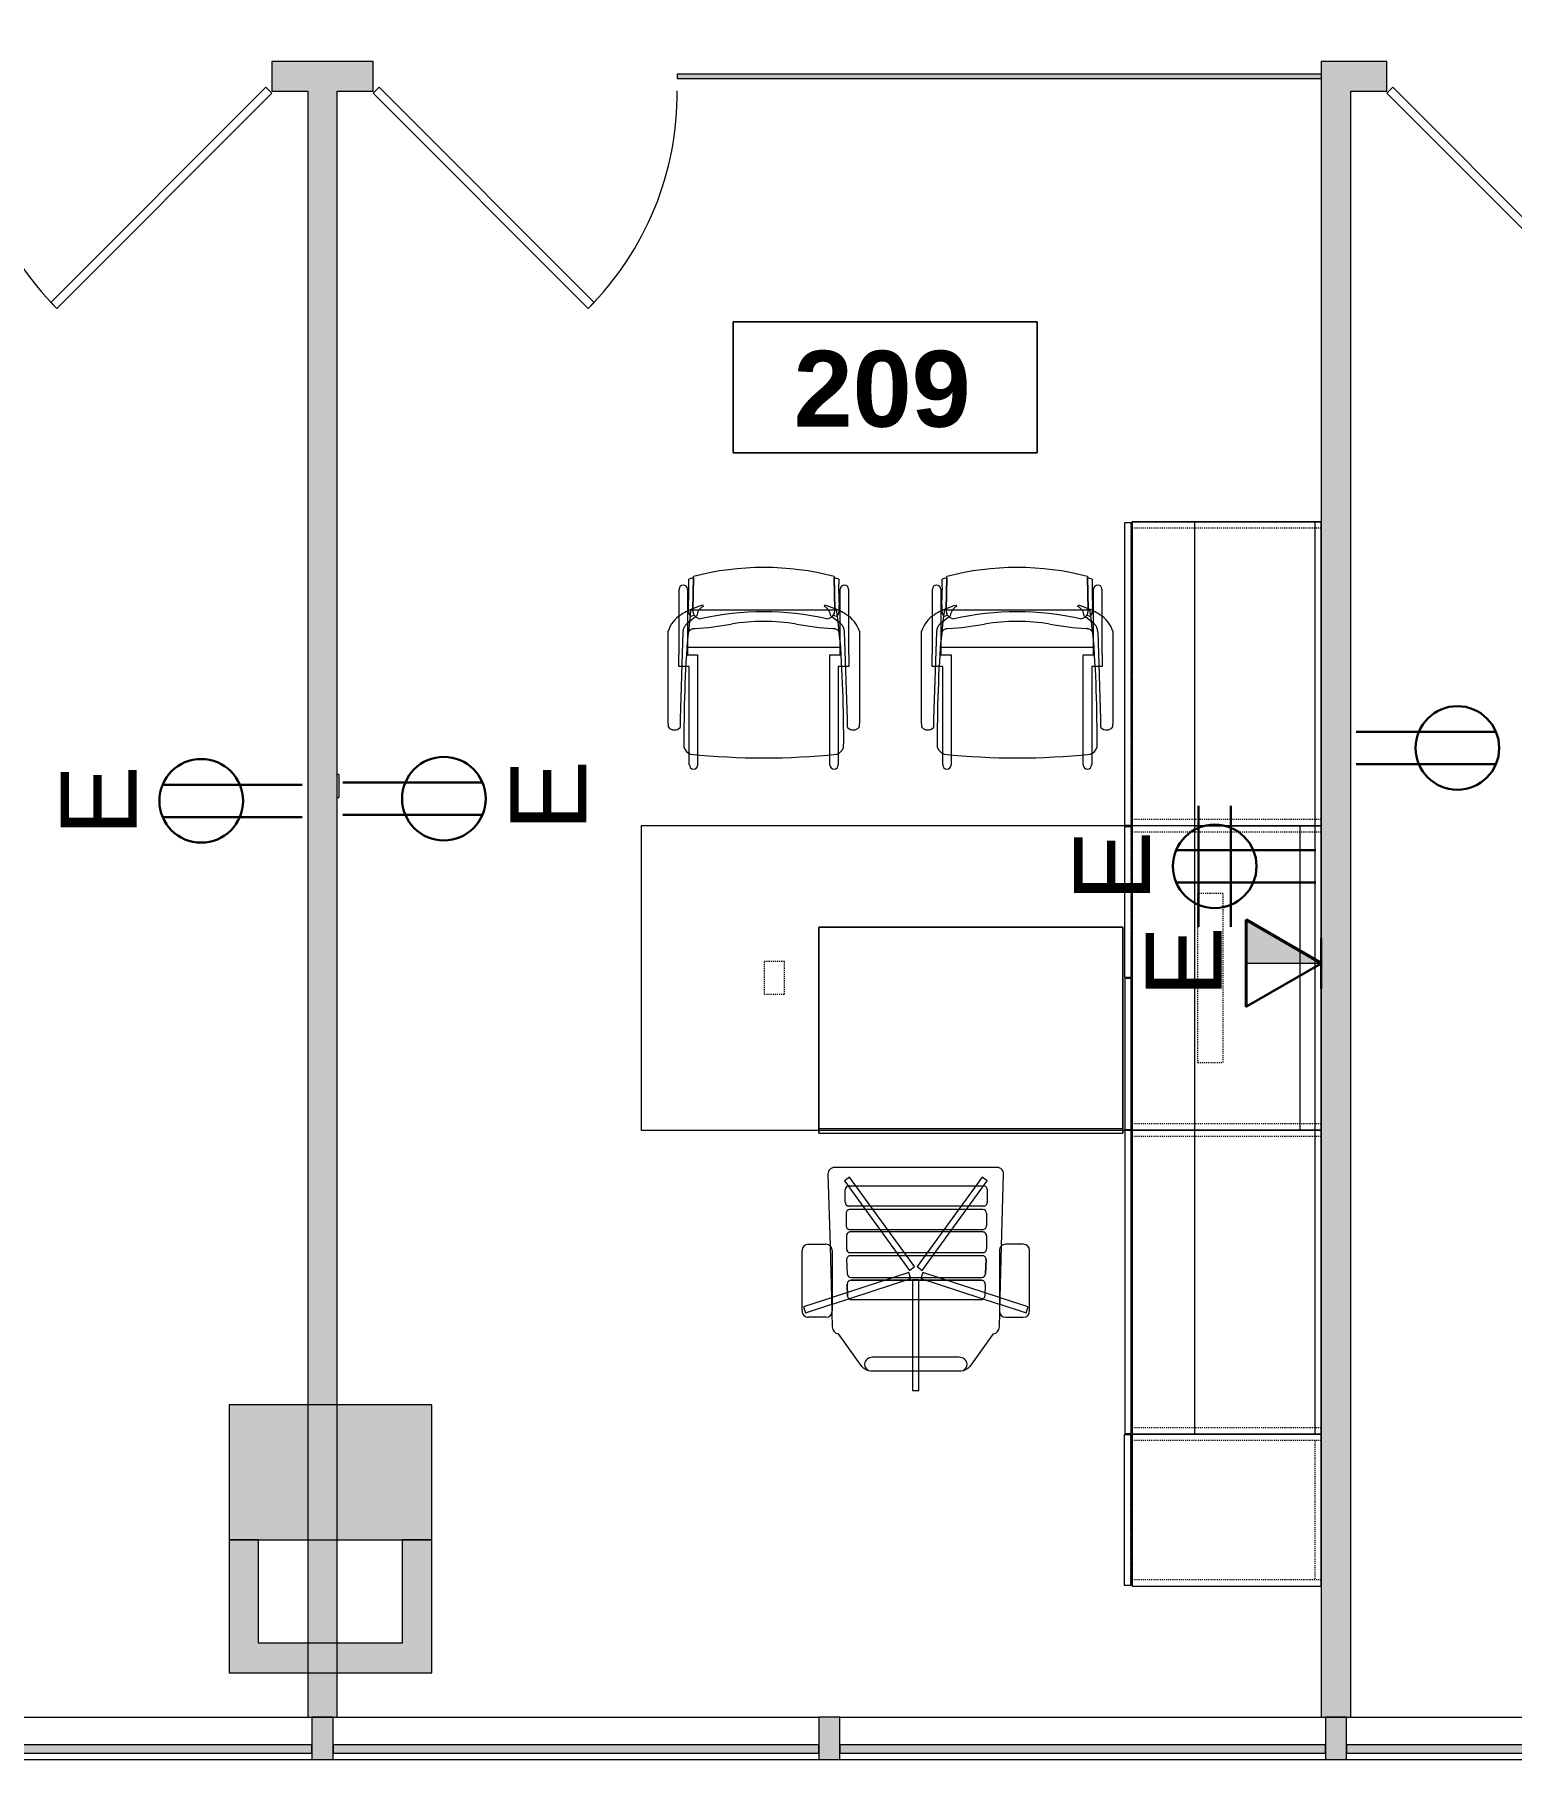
# Model space of a CAD drawing. Header units: inches. Extents: x 1180 to 3050, y -149 to 1363.
# Drawn here: x 2619.3 to 2794.2, y -149.3 to 55 of the extents above; entities that cross this region are included whole.
import ezdxf

# ---------------------------------------------------------------- set-up
doc = ezdxf.new("R2010")
doc.units = ezdxf.units.IN
doc.header["$MEASUREMENT"] = 0
doc.linetypes.add('Dash', pattern=[0.25, 0.125, -0.125])
for name, color, linetype, lineweight in [('A-ANNO-NOTE', 131, 'Continuous', 30), ('A-AREA-IDEN', 2, 'Continuous', 9), ('A-COLS', 52, 'Continuous', 13), ('A-DOOR', 31, 'Continuous', 13), ('A-GLAZ-CURT', 52, 'Continuous', 13), ('A-GLAZ-CWMG', 51, 'Continuous', 13), ('A-WALL-PATT', 111, 'Continuous', 13), ('E-ELEC-FIXT', 91, 'Continuous', 13), ('I-FURN', 30, 'Continuous', 9), ('I-FURN-PNLS', 30, 'Dash', 9), ('I-WALL', 2, 'Continuous', 13)]:
    doc.layers.add(name, color=color, linetype=linetype, lineweight=lineweight)
doc.styles.add('Swis721 Lt BT', font='swissl.ttf', dxfattribs={"height": 9})
doc.styles.add('Swis721 Lt BT_B_1', font='', dxfattribs={"height": 9})
doc.styles.get('Swis721 Lt BT_B_1').set_extended_font_data('Swis721 Lt BT', bold=True)

# ---------------------------------------------------------------- blocks, each defined once
blk = doc.blocks.new('Column Set - Column Set-6509051-FIRST FLOOR POWER _ SIGNAL')
at = {"layer": 'A-COLS', "lineweight": 9}
h = blk.add_hatch(color=7, dxfattribs=at)
h.paths.add_polyline_path([(3038.48, -123.25), (3038.48, -107.25), (3019.98, -107.25), (3019.98, -123.25)], flags=0)
h.paths.add_polyline_path([(2642.36, -123.25), (2651.67, -123.25), (2651.67, -107.25), (2642.36, -107.25)], flags=0)
h.paths.add_polyline_path([(2666.36, -123.25), (2666.36, -107.25), (2655.17, -107.25), (2655.17, -123.25)], flags=0)
h.paths.add_polyline_path([(2411.67, -123.25), (2411.67, -107.25), (2402.36, -107.25), (2402.36, -123.25)], flags=0)
h.paths.add_polyline_path([(2426.36, -123.25), (2426.36, -107.25), (2415.17, -107.25), (2415.17, -123.25)], flags=0)
h.paths.add_polyline_path([(2175.17, -123.25), (2186.36, -123.25), (2186.36, -107.25), (2175.17, -107.25), (2175.17, -115.8)], flags=0)
h.paths.add_polyline_path([(2162.36, -123.25), (2171.67, -123.25), (2171.67, -107.25), (2162.36, -107.25)], flags=0)
h.paths.add_polyline_path([(1922.3, -123.25), (1931.67, -123.25), (1931.67, -107.25), (1922.3, -107.25)], flags=0)
h.paths.add_polyline_path([(1935.17, -123.25), (1946.3, -123.25), (1946.3, -107.25), (1935.17, -107.25), (1935.17, -115.84)], flags=0)
h.paths.add_polyline_path([(1586.3, -123.25), (1586.3, -107.25), (1562.3, -107.25), (1562.3, -123.25), (1566.26, -123.25)], flags=0)
h.paths.add_polyline_path([(1571.47, 54.24), (1582.78, 65.55), (1565.81, 82.52), (1554.5, 71.21), (1567.73, 57.98)], flags=0)
h.paths.add_polyline_path([(3038.48, 111.75), (3038.48, 135.75), (3019.98, 135.75), (3019.98, 111.75), (3020.29, 111.75)], flags=0)
h.paths.add_polyline_path([(2642.36, 111.75), (2666.36, 111.75), (2666.36, 117.5), (2666.31, 117.5), (2666.31, 123.5), (2666.36, 123.5), (2666.36, 135.75), (2642.36, 135.75)], flags=0)
h.paths.add_polyline_path([(2882.36, 111.75), (2906.36, 111.75), (2906.36, 116.09), (2906.29, 116.09), (2906.29, 135.75), (2882.36, 135.75), (2882.36, 117.5)], flags=0)
h.paths.add_polyline_path([(2402.36, 111.75), (2426.36, 111.75), (2426.36, 135.75), (2402.36, 135.75), (2402.36, 123.07)], flags=0)
h.paths.add_polyline_path([(2162.36, 111.75), (2186.36, 111.75), (2186.36, 135.75), (2162.36, 135.75)], flags=0)
h.paths.add_polyline_path([(1922.3, 111.75), (1946.3, 111.75), (1946.3, 135.75), (1922.3, 135.75)], flags=0)
h.paths.add_polyline_path([(1681.4, 111.75), (1705.4, 111.75), (1705.4, 135.75), (1681.4, 135.75)], flags=0)
h.paths.add_polyline_path([(1401.76, 223.95), (1413.08, 235.26), (1396.11, 252.23), (1384.79, 240.92), (1398.32, 227.38)], flags=0)
h.paths.add_polyline_path([(1206.4, 231.75), (1222.4, 231.75), (1222.4, 255.75), (1206.4, 255.75)], flags=0)
h.paths.add_polyline_path([(3038.48, 351.75), (3038.48, 375.75), (3019.98, 375.75), (3019.98, 351.75), (3020.29, 351.75)], flags=0)
h.paths.add_polyline_path([(2886.54, 351.75), (2906.29, 351.75), (2906.29, 360.9), (2906.36, 360.9), (2906.36, 366.59), (2906.29, 366.59), (2906.29, 375.75), (2882.36, 375.75), (2882.36, 351.75)], flags=0)
h.paths.add_polyline_path([(2666.31, 351.75), (2666.36, 351.75), (2666.36, 364), (2666.31, 364), (2666.31, 370), (2666.36, 370), (2666.36, 375.75), (2642.36, 375.75), (2642.36, 351.75)], flags=0)
h.paths.add_polyline_path([(2402.36, 351.75), (2426.36, 351.75), (2426.36, 375.75), (2402.36, 375.75)], flags=0)
h.paths.add_polyline_path([(2178.1, 351.75), (2186.36, 351.75), (2186.36, 373.75), (2162.36, 373.75), (2162.36, 351.75), (2169.13, 351.75)], flags=0)
h.paths.add_polyline_path([(1946.3, 351.75), (1946.3, 373.75), (1922.3, 373.75), (1922.3, 351.75)], flags=0)
h.paths.add_polyline_path([(1465.4, 351.75), (1465.4, 375.75), (1441.4, 375.75), (1441.4, 351.75)], flags=0)
h.paths.add_polyline_path([(2014.17, 433.88), (2016.66, 439.88), (2008.17, 439.88)], flags=0)
h.paths.add_polyline_path([(2016.66, 439.88), (2020.17, 439.88), (2031.14, 450.85), (2024.07, 457.92), (2011.34, 445.19), (2015.59, 440.95)], flags=0)
h.paths.add_polyline_path([(2067.91, 487.62), (2084.88, 504.59), (2077.81, 511.66), (2060.84, 494.69), (2063.67, 491.86)], flags=0)
h.paths.add_polyline_path([(2163.48, 511.88), (2186.36, 511.88), (2186.36, 535.75), (2162.36, 535.75), (2162.36, 512.6)], flags=0)
h.paths.add_polyline_path([(1930.03, 518.02), (1947, 534.99), (1939.93, 542.07), (1922.95, 525.09), (1927.2, 520.85)], flags=0)
h.paths.add_polyline_path([(2118.15, 553.34), (2129.47, 564.66), (2120.98, 573.14), (2109.67, 561.83), (2113.69, 557.8)], flags=0)
h.paths.add_polyline_path([(1983.77, 571.76), (2000.74, 588.73), (1993.67, 595.81), (1976.69, 578.83), (1978.11, 577.42)], flags=0)
h.paths.add_polyline_path([(1856.49, 591.56), (1873.46, 608.53), (1866.39, 615.6), (1849.42, 598.63), (1856.08, 591.97)], flags=0)
h.paths.add_polyline_path([(2886.54, 591.75), (2906.29, 591.75), (2906.29, 611.15), (2906.36, 611.15), (2906.36, 615.75), (2882.36, 615.75), (2882.36, 591.75)], flags=0)
h.paths.add_polyline_path([(3038.48, 591.75), (3038.48, 615.75), (3019.98, 615.75), (3019.98, 591.75), (3036.81, 591.75)], flags=0)
h.paths.add_polyline_path([(2666.36, 591.75), (2666.36, 615.75), (2642.36, 615.75), (2642.36, 591.75), (2661.13, 591.75)], flags=0)
h.paths.add_polyline_path([(2426.36, 591.75), (2426.36, 615.75), (2402.36, 615.75), (2402.36, 591.75), (2408.36, 591.75)], flags=0)
h.paths.add_polyline_path([(1684.58, 591.75), (1705.35, 591.75), (1705.35, 615.75), (1704.32, 615.75), (1704.32, 615.57), (1696.32, 615.57), (1696.32, 615.75), (1681.4, 615.75), (1681.4, 591.75)], flags=0)
h.paths.add_polyline_path([(1465.4, 591.75), (1465.4, 615.75), (1441.4, 615.75), (1441.4, 591.75), (1456.03, 591.75)], flags=0)
h.paths.add_polyline_path([(1206.4, 591.75), (1222.4, 591.75), (1222.4, 615.75), (1206.4, 615.75), (1206.4, 605)], flags=0)
h.paths.add_polyline_path([(1910.23, 645.3), (1927.2, 662.27), (1920.13, 669.34), (1903.16, 652.37)], flags=0)
h.paths.add_polyline_path([(1783.65, 664.39), (1800.63, 681.37), (1793.55, 688.44), (1776.58, 671.47)], flags=0)
h.paths.add_polyline_path([(2056.6, 665.81), (2065.08, 674.29), (2048.11, 691.26), (2039.63, 682.78), (2049.29, 673.12)], flags=0)
h.paths.add_polyline_path([(1837.39, 718.13), (1854.37, 735.11), (1847.29, 742.18), (1830.32, 725.21), (1834.57, 720.96)], flags=0)
h.paths.add_polyline_path([(1990.13, 732.28), (1998.62, 740.76), (1981.64, 757.73), (1973.16, 749.25), (1989.31, 733.09)], flags=0)
h.paths.add_polyline_path([(2163.86, 743.75), (2180.44, 743.75), (2183.07, 761.75), (2160.36, 761.75), (2160.36, 744.08)], flags=0)
h.paths.add_polyline_path([(2184.36, 743.75), (2184.36, 761.75), (2183.36, 761.75), (2183.36, 743.75)], flags=0)
h.paths.add_polyline_path([(1705.4, 831.75), (1705.4, 855.75), (1681.4, 855.75), (1681.4, 831.75)], flags=0)
h.paths.add_polyline_path([(1206.4, 831.75), (1222.4, 831.75), (1222.4, 855.75), (1206.4, 855.75)], flags=0)
h.paths.add_polyline_path([(1465.4, 831.75), (1465.4, 855.75), (1441.4, 855.75), (1441.4, 831.75)], flags=0)
h.paths.add_polyline_path([(3019.98, 853.75), (3038.48, 853.75), (3038.48, 871.75), (3043.98, 874.5), (3043.98, 877.75), (3019.98, 877.75), (3019.98, 862.5)], flags=0)
h.paths.add_polyline_path([(2882.36, 853.75), (2906.36, 853.75), (2906.36, 877.75), (2882.36, 877.75), (2882.36, 865.49)], flags=0)
h.paths.add_polyline_path([(2650.11, 853.75), (2666.36, 853.75), (2666.36, 877.75), (2642.36, 877.75), (2642.36, 853.75)], flags=0)
h.paths.add_polyline_path([(2402.36, 853.75), (2426.36, 853.75), (2426.36, 877.75), (2402.36, 877.75)], flags=0)
h.paths.add_polyline_path([(2184.36, 859.75), (2184.36, 877.75), (2160.36, 877.75), (2160.36, 859.75), (2178.1, 859.75)], flags=0)
h.paths.add_polyline_path([(1946.9, 871.75), (1946.9, 895.75), (1928.9, 895.75), (1928.9, 871.75)], flags=0)
h.paths.add_polyline_path([(1922.9, 1071.75), (1946.9, 1071.75), (1946.9, 1095.75), (1922.9, 1095.75)], flags=0)
h.paths.add_polyline_path([(1705.4, 1071.75), (1705.4, 1095.75), (1681.4, 1095.75), (1681.4, 1071.75)], flags=0)
h.paths.add_polyline_path([(1441.4, 1071.75), (1465.4, 1071.75), (1465.4, 1095.75), (1441.4, 1095.75), (1441.4, 1073.89)], flags=0)
h.paths.add_polyline_path([(1212.03, 1071.75), (1222.4, 1071.75), (1222.4, 1095.75), (1206.4, 1095.75), (1206.4, 1071.75), (1208.68, 1071.75)], flags=0)
h.paths.add_polyline_path([(1922.9, 1191.75), (1946.9, 1191.75), (1946.9, 1215.75), (1922.9, 1215.75)], flags=0)
h.paths.add_polyline_path([(1946.9, 1338.25), (1946.9, 1356.25), (1940.4, 1356.25), (1938.9, 1354.75), (1922.9, 1354.75), (1922.9, 1338.25)], flags=0)
h.paths.add_polyline_path([(1799.9, 1338.25), (1823.9, 1338.25), (1823.87, 1354.75), (1799.9, 1354.75)], flags=0)
h.paths.add_polyline_path([(1705.4, 1338.25), (1705.4, 1354.75), (1681.4, 1354.75), (1681.4, 1338.25), (1695.06, 1338.25)], flags=0)
h.paths.add_polyline_path([(1566.26, 1338.25), (1586.9, 1338.25), (1586.9, 1354.75), (1562.9, 1354.75), (1562.9, 1338.25)], flags=0)
h.paths.add_polyline_path([(1185.4, 1338.25), (1222.4, 1338.25), (1222.4, 1354.75), (1185.4, 1354.75)], flags=0)
h.paths.add_polyline_path([(1445.44, 1338.25), (1465.4, 1338.25), (1465.4, 1354.75), (1441.4, 1354.75), (1441.4, 1338.25)], flags=0)
h.paths.add_polyline_path([(1340.84, 1338.25), (1343.9, 1338.25), (1343.9, 1354.75), (1319.9, 1354.75), (1319.9, 1338.25)], flags=0)
at = {"layer": 'A-COLS', "color": 8, "lineweight": 20}
for p, q in [((2666.36, -107.25), (2642.36, -107.25)), ((2642.36, -107.25), (2642.36, -123.25)), ((2666.36, -123.25), (2666.36, -107.25)), ((2642.36, -123.25), (2666.36, -123.25))]:
    blk.add_line(p, q, dxfattribs=at)
blk = doc.blocks.new('System Panel - Glazed-6522019-FIRST FLOOR POWER _ SIGNAL')
at = {"layer": 'A-GLAZ-CURT', "lineweight": 9}
blk.add_hatch(color=7, dxfattribs=at).paths.add_polyline_path([(-28.75, 1.75), (-28.75, 0.75), (28.75, 0.75), (28.75, 1.75), (4.96, 1.75)], flags=0)
at = {"layer": 'A-GLAZ-CURT', "color": 8, "lineweight": 20}
for p, q in [((28.75, 1.75), (-28.75, 1.75)), ((-28.75, 1.75), (-28.75, 0.75)), ((-28.75, 0.75), (28.75, 0.75)), ((28.75, 0.75), (28.75, 1.75))]:
    blk.add_line(p, q, dxfattribs=at)
blk = doc.blocks.new('Rectangular Mullion - 2_5_ x 5_ rectangular-6520307-FIRST FLOOR POWER _ SIGNAL')
at = {"layer": 'A-GLAZ-CWMG', "lineweight": 9}
blk.add_hatch(color=7, dxfattribs=at).paths.add_polyline_path([(1.25, -2.5), (-1.25, -2.5), (-1.25, 2.5), (1.25, 2.5), (1.25, -1.75)], flags=0)
at = {"layer": 'A-GLAZ-CWMG', "color": 8, "lineweight": 20}
for p, q in [((-1.25, 2.5), (1.25, 2.5)), ((-1.25, -2.5), (-1.25, 2.5)), ((1.25, 2.5), (1.25, -2.5)), ((1.25, -2.5), (-1.25, -2.5))]:
    blk.add_line(p, q, dxfattribs=at)
blk = doc.blocks.new('Rectangular Mullion - 2_5_ x 5_ rectangular-6522014-FIRST FLOOR POWER _ SIGNAL')
at = {"layer": 'A-GLAZ-CWMG', "lineweight": 9}
for p, q in [((2895.17, -144.25), (2952.17, -144.25)), ((2894.67, -149.25), (2952.17, -149.25))]:
    blk.add_line(p, q, dxfattribs=at)
blk = doc.blocks.new('Rectangular Mullion - 2_5_ x 5_ rectangular-V3-FIRST FLOOR POWER _ SIGNAL')
at = {"layer": 'A-GLAZ-CWMG', "lineweight": 9}
for p, q in [((2834.67, -144.25), (2891.67, -144.25)), ((2834.67, -149.25), (2892.17, -149.25))]:
    blk.add_line(p, q, dxfattribs=at)
blk = doc.blocks.new('Door - Glass Single - Patch - Short Handle-6523773-FIRST FLOOR POWER _ SIGNAL')
at = {"layer": 'A-DOOR', "color": 8, "lineweight": 20}
for p, q in [((-7.46, 27.46), (-8.16, 26.75)), ((-8.16, 26.75), (17.29, 1.29)), ((18, 2), (-7.46, 27.46)), ((17.29, 1.29), (18, 2))]:
    blk.add_line(p, q, dxfattribs=at)
at = {"layer": 'A-DOOR', "lineweight": 9}
blk.add_arc((18, 2), 36, 135, 180.5, dxfattribs=at)
blk = doc.blocks.new('Door - Glass Single - Patch - Short Handle-6515139-FIRST FLOOR POWER _ SIGNAL')
at = {"layer": 'A-DOOR', "color": 8, "lineweight": 20}
for p, q in [((-8.16, -26.75), (17.29, -1.29)), ((18, -2), (-7.46, -27.46)), ((17.29, -1.29), (18, -2)), ((-7.46, -27.46), (-8.16, -26.75))]:
    blk.add_line(p, q, dxfattribs=at)
at = {"layer": 'A-DOOR', "lineweight": 9}
blk.add_arc((18, -2), 36, 179.5, 225, dxfattribs=at)
blk = doc.blocks.new('F - EXECUTIVE DESK 2 - F - EXECUTIVE DESK 2-V35-FIRST FLOOR POWER _ SIGNAL')
at = {"layer": 'I-FURN'}
for p, q in [((47.63, 66.85), (47.63, 64.52)), ((48.38, 66.85), (47.63, 66.85)), ((48.38, 64.52), (48.38, 66.85)), ((41.56, 63.98), (38.81, 60.13)), ((53.31, 64.52), (42.69, 64.52)), ((53.27, 64.52), (42.73, 64.52)), ((47.63, 64.52), (47.63, 53.75)), ((48.38, 53.75), (48.38, 64.52)), ((57.19, 60.13), (54.44, 63.98)), ((42.87, 62.9), (53.13, 62.9)), ((38.11, 59.31), (38.06, 57.65)), ((57.94, 57.65), (57.89, 59.31)), ((34.54, 57.42), (34.54, 50.28)), ((34.95, 57.64), (34.71, 56.92)), ((38.04, 56.63), (34.95, 57.64)), ((37.36, 58.17), (35.28, 58.17)), ((38.06, 57.42), (37.84, 49.74)), ((38.06, 57.65), (38.06, 57.47)), ((38.11, 50.28), (38.11, 57.42)), ((57.9, 50.28), (57.9, 57.42)), ((57.94, 57.47), (57.94, 57.65)), ((58.16, 49.74), (57.94, 57.42)), ((61.06, 57.64), (57.96, 56.63)), ((58.64, 58.17), (60.72, 58.17)), ((61.29, 56.92), (61.06, 57.64)), ((61.47, 57.42), (61.47, 50.28)), ((34.71, 56.92), (38.01, 55.85)), ((38.01, 55.85), (38.11, 55.82)), ((38.11, 56.61), (38.04, 56.63)), ((38.11, 55.82), (47.17, 52.87)), ((47.41, 53.59), (38.15, 56.6)), ((39.8, 54.24), (39.84, 55.66)), ((39.8, 54.24), (39.84, 55.66)), ((40.28, 56.09), (55.63, 56.09)), ((40.28, 56.09), (55.63, 56.09)), ((57.85, 56.6), (48.6, 53.59)), ((48.83, 52.87), (57.9, 55.82)), ((56.07, 55.66), (56.11, 54.24)), ((56.11, 54.24), (56.07, 55.66)), ((57.96, 56.63), (57.9, 56.61)), ((57.9, 55.82), (57.99, 55.85)), ((57.99, 55.85), (61.29, 56.92)), ((55.67, 53.45), (40.2, 53.45)), ((55.67, 53.45), (40.2, 53.45)), ((55.67, 53.79), (40.24, 53.79)), ((40.24, 53.79), (55.67, 53.79)), ((47.17, 52.87), (47.41, 53.59)), ((47.63, 53.75), (48.38, 53.75)), ((48.6, 53.59), (48.83, 52.87)), ((47.26, 52.62), (39.56, 42.02)), ((39.76, 53.03), (39.68, 51.34)), ((39.68, 51.34), (39.76, 53.03)), ((40.16, 41.57), (47.86, 52.17)), ((47.86, 52.17), (47.26, 52.62)), ((48.74, 52.62), (48.14, 52.17)), ((48.14, 52.17), (55.84, 41.57)), ((56.44, 42.02), (48.74, 52.62)), ((56.19, 51.34), (56.11, 53.03)), ((56.19, 51.34), (56.11, 53.03)), ((35.28, 49.53), (37.36, 49.53)), ((37.84, 49.71), (37.6, 41.21)), ((39.61, 50.08), (39.61, 48.51)), ((39.61, 50.08), (39.61, 48.51)), ((55.78, 50.52), (40.06, 50.52)), ((55.78, 50.52), (40.06, 50.52)), ((40.12, 50.88), (55.75, 50.88)), ((40.12, 50.88), (55.75, 50.88)), ((56.22, 48.51), (56.22, 50.08)), ((56.22, 48.51), (56.22, 50.08)), ((58.4, 41.21), (58.16, 49.71)), ((60.72, 49.53), (58.64, 49.53)), ((39.61, 47.35), (39.61, 45.85)), ((39.61, 47.35), (39.61, 45.85)), ((40.06, 48.07), (55.78, 48.07)), ((40.06, 48.07), (55.78, 48.07)), ((55.82, 47.79), (40.06, 47.79)), ((55.82, 47.79), (40.06, 47.79)), ((56.26, 45.85), (56.26, 47.35)), ((56.26, 45.85), (56.26, 47.35)), ((39.99, 45.03), (55.9, 45.03)), ((39.99, 45.03), (55.9, 45.03)), ((40.06, 45.41), (55.82, 45.41)), ((40.06, 45.41), (55.82, 45.41)), ((39.55, 43.05), (39.55, 44.59)), ((39.55, 43.05), (39.55, 44.59)), ((56.35, 44.59), (56.35, 43.05)), ((56.35, 44.59), (56.35, 43.05)), ((39.56, 42.02), (40.16, 41.57)), ((55.91, 42.61), (39.99, 42.61)), ((55.91, 42.61), (39.99, 42.61)), ((55.84, 41.57), (56.44, 42.02)), ((38.35, 40.44), (57.65, 40.44)), ((59.5, 36.37), (23.5, 36.37)), ((23.5, 36.3), (23.5, 36.37)), ((23.5, 36.37), (23.5, 36.22)), ((23.5, 36), (23.5, 36.3)), ((23.5, 36.22), (23.5, 36.17)), ((23.5, 36.14), (23.5, 36.18)), ((23.5, 36.18), (23.5, 36.13)), ((23.5, 36), (23.5, 36.14)), ((23.5, 36.1), (23.5, 36)), ((23.5, 36.08), (23.5, 36.02)), ((23.5, 36), (23.5, 35.87)), ((23.5, 35.87), (23.5, 36)), ((23.5, 35.93), (23.5, 35.99)), ((23.5, 35.99), (23.5, 35.87)), ((23.5, 35.87), (23.5, 35.93)), ((23.5, 12), (23.5, 35.87)), ((23.5, 35.87), (59.5, 35.87)), ((23.5, 35.87), (59.5, 35.87)), ((23.5, 35.86), (23.5, 12)), ((59.5, 36.35), (59.5, 36.37)), ((59.5, 36.37), (59.5, 36.35)), ((59.5, 36.3), (59.5, 36.35)), ((59.5, 36.35), (59.5, 36)), ((59.5, 36.17), (59.5, 36.3)), ((59.5, 36.17), (59.5, 36.18)), ((59.5, 36.18), (59.5, 36)), ((59.5, 36.13), (59.5, 36.17)), ((59.5, 36), (59.5, 36.1)), ((59.5, 36.02), (59.5, 36.08)), ((59.5, 36), (59.5, 35.87)), ((59.5, 35.87), (59.5, 36)), ((59.5, 35.87), (59.5, 35.99)), ((59.5, 35.99), (59.5, 35.93)), ((59.5, 35.93), (59.5, 35.87)), ((59.5, 35.87), (59.5, 12)), ((59.5, 12), (59.5, 35.86)), ((59.5, 12), (23.5, 12)), ((59.5, 12), (23.5, 12))]:
    blk.add_line(p, q, dxfattribs=at)
for centre, radius, start, end in [((42.72, 63.02), 1.5, 91.3656, 140.4552), ((42.73, 63.71), 0.819, 90, 180), ((42.87, 63.87), 0.972, 190, 270), ((53.13, 63.87), 0.972, 270, 350), ((53.27, 63.71), 0.819, 0, 90), ((53.28, 63.02), 1.5, 39.5448, 88.6344), ((38.97, 59.29), 0.861, 100.7088, 178.3747), ((57.03, 59.29), 0.861, 1.6253, 79.2912), ((35.28, 57.42), 0.746, 90, 180), ((37.36, 57.42), 0.746, 0, 90), ((58.64, 57.42), 0.746, 90, 180), ((60.72, 57.42), 0.746, 360, 90), ((35.28, 50.28), 0.746, 180, 270), ((37.36, 50.28), 0.746, 270, 0), ((58.64, 50.28), 0.746, 180, 270), ((60.72, 50.28), 0.746, 270, 0), ((38.35, 41.19), 0.75, 178.3747, 270), ((57.65, 41.19), 0.75, 270, 1.6253)]:
    blk.add_arc(centre, radius, start, end, dxfattribs=at)
for centre, major_axis, ratio, start_param, end_param in [((40.28, 55.65), (0.441, 0), 0.99965, 1.570796, 3.116145), ((40.28, 55.65), (0.441, 0), 0.99965, 2.343471, 3.116145), ((40.28, 55.65), (0.441, 0), 0.99965, 1.570796, 2.343471), ((55.63, 55.65), (0.441, 0), 0.99965, 0.025448, 1.570796), ((55.63, 55.65), (0.441, 0), 0.99965, 0.798122, 1.570796), ((55.63, 55.65), (0.441, 0), 0.99965, 0.025448, 0.798122), ((40.2, 53.01), (0.441, 0), 0.998574, 1.570796, 3.092009), ((40.2, 53.01), (0.441, 0), 0.998574, 2.331402, 3.092009), ((40.24, 54.23), (0.441, 0), 0.99965, 3.116145, 4.712389), ((40.24, 54.23), (0.441, 0), 0.99965, 3.116145, 3.914267), ((40.2, 53.01), (0.441, 0), 0.998574, 1.570796, 2.331402), ((40.24, 54.23), (0.441, 0), 0.99965, 3.914267, 4.712389), ((55.67, 54.23), (0.441, 0), 0.99965, 4.712389, 6.308633), ((55.67, 54.23), (0.441, 0), 0.99965, 4.712389, 6.308633), ((55.67, 53.01), (0.441, 0), 0.998574, 0.049584, 1.570796), ((55.67, 53.01), (0.441, 0), 0.998574, 0.81019, 1.570796), ((55.67, 53.01), (0.441, 0), 0.998574, 0.049584, 0.81019), ((40.12, 51.32), (0.441, 0), 0.998574, 3.092009, 4.712389), ((40.12, 51.32), (0.441, 0), 0.998574, 3.092009, 3.902199), ((55.75, 51.32), (0.441, 0), 0.998574, 4.712389, 6.332769), ((55.75, 51.32), (0.441, 0), 0.998574, 4.712389, 6.332769), ((40.06, 50.08), (0.441, 0), 0.999403, 1.570796, 3.141593), ((40.06, 50.08), (0.441, 0), 0.999403, 2.356194, 3.141593), ((40.06, 50.08), (0.441, 0), 0.999403, 1.570796, 2.356194), ((40.12, 51.32), (0.441, 0), 0.998574, 3.902199, 4.712389), ((55.78, 50.08), (0.441, 0), 0.999403, 0, 1.570796), ((55.78, 50.08), (0.441, 0), 0.999403, 0.785398, 1.570796), ((55.78, 50.08), (0.441, 0), 0.999403, 0, 0.785398), ((40.06, 48.51), (0.441, 0), 0.999403, 3.141593, 4.712389), ((40.06, 48.51), (0.441, 0), 0.999403, 3.141593, 3.926991), ((40.06, 47.35), (0.441, 0), 0.999591, 1.570796, 3.141593), ((40.06, 47.35), (0.441, 0), 0.999591, 2.356194, 3.141593), ((40.06, 48.51), (0.441, 0), 0.999403, 3.926991, 4.712389), ((40.06, 47.35), (0.441, 0), 0.999591, 1.570796, 2.356194), ((55.78, 48.51), (0.441, 0), 0.999403, 4.712389, 6.283185), ((55.78, 48.51), (0.441, 0), 0.999403, 4.712389, 5.497787), ((55.82, 47.35), (0.441, 0), 0.999591, 0, 1.570796), ((55.82, 47.35), (0.441, 0), 0.999591, 0.785398, 1.570796), ((55.78, 48.51), (0.441, 0), 0.999403, 5.497787, 6.283185), ((55.82, 47.35), (0.441, 0), 0.999591, 0, 0.785398), ((39.99, 44.59), (0.441, 0), 0.994522, 1.570796, 3.141593), ((40.06, 45.85), (0.441, 0), 0.999591, 3.141593, 4.712389), ((40.06, 45.85), (0.441, 0), 0.999591, 3.141593, 4.712389), ((39.99, 44.59), (0.441, 0), 0.994522, 1.570796, 2.356194), ((55.82, 45.85), (0.441, 0), 0.999591, 4.712389, 6.283185), ((55.82, 45.85), (0.441, 0), 0.999591, 4.712389, 5.497787), ((55.9, 44.59), (0.442, 0), 0.994522, 0, 1.570796), ((55.9, 44.59), (0.442, 0), 0.994522, 0.785398, 1.570796), ((55.82, 45.85), (0.441, 0), 0.999591, 5.497787, 6.283185), ((39.99, 44.59), (0.441, 0), 0.994522, 2.356194, 3.141593), ((39.99, 43.05), (0.441, 0), 0.994522, 3.141593, 4.712389), ((39.99, 43.05), (0.441, 0), 0.994522, 3.141593, 3.926991), ((55.91, 43.05), (0.441, 0), 0.994522, 4.712389, 6.283185), ((55.91, 43.05), (-0.441, 0), 0.994522, 1.570796, 3.141593), ((55.9, 44.59), (0.442, 0), 0.994522, 0, 0.785398), ((39.99, 43.05), (0.441, 0), 0.994522, 3.926991, 4.712389)]:
    blk.add_ellipse(centre, major_axis=major_axis, ratio=ratio, start_param=start_param, end_param=end_param, dxfattribs=at)
at = {"layer": 'I-FURN-PNLS', "linetype": 'Continuous'}
for p, q in [((0, 90), (0, 72)), ((22.38, 90), (0, 90)), ((22.38, 72), (22.38, 90)), ((22.53, 89.94), (23.28, 89.94)), ((22.53, 72.06), (22.53, 89.94)), ((23.28, 89.94), (23.28, 72.06)), ((0, 72), (0, 0)), ((15, 72), (0, 72)), ((0, 72), (0, 0)), ((0.75, 72), (0, 72)), ((0.75, 72), (0, 72)), ((0, 72), (0, 0)), ((0, 72), (0, 0)), ((0.75, 72), (0, 72)), ((0, 72), (22.38, 72)), ((0, 72), (0, 36)), ((0.75, 72), (0, 72)), ((0.75, 0), (0.75, 72)), ((0.75, 0), (0.75, 72)), ((0.75, 0), (0.75, 72)), ((15, 72), (0.75, 72)), ((15, 72), (0.75, 72)), ((15, 0), (15, 72)), ((22.38, 72), (15, 72)), ((22.38, 72), (15, 72)), ((22.38, 36), (22.38, 72)), ((22.38, 36), (22.38, 72)), ((22.5, 71.94), (22.5, 36.06)), ((23.25, 71.94), (22.5, 71.94)), ((23.28, 72.06), (22.53, 72.06)), ((23.25, 36.06), (23.25, 71.94)), ((0, 36), (0.75, 36)), ((0, 36), (0, 0)), ((0.75, 36), (0, 36)), ((0.75, 36), (2.5, 36)), ((2.5, 36), (0.75, 36)), ((15, 36), (2.5, 36)), ((2.5, 36), (2.5, 0)), ((2.5, 36), (15, 36)), ((15, 36), (2.5, 36)), ((80.5, 36), (15, 36)), ((15, 36), (22.38, 36)), ((22.38, 36), (15, 36)), ((22.38, 0), (22.38, 36)), ((22.38, 0), (22.38, 36)), ((22.5, 36.06), (23.25, 36.06)), ((23.25, 35.94), (22.5, 35.94)), ((22.5, 35.94), (22.5, 18.06)), ((23.25, 18.06), (23.25, 35.94)), ((59.5, 36.37), (23.5, 36.37)), ((23.5, 36.37), (23.5, 12)), ((59.5, 12), (59.5, 36.37)), ((80.5, 0), (80.5, 36)), ((22.5, 18.06), (23.25, 18.06)), ((22.5, 17.94), (23.25, 17.94)), ((22.5, 0.06), (22.5, 17.94)), ((23.25, 17.94), (23.25, 0.06)), ((23.5, 12), (59.5, 12)), ((0, 0), (15, 0)), ((0, 0), (0.75, 0)), ((0.75, 0), (2.5, 0)), ((2.5, 0), (15, 0)), ((15, 0), (22.38, 0)), ((23.25, 0.06), (22.5, 0.06)), ((0, 0), (0.75, 0)), ((0, 0), (0.75, 0)), ((0, 0), (0, -18.53)), ((0, 0), (0.75, 0)), ((0, -18.53), (0, 0)), ((0, 0), (0, -36)), ((15, 0), (0, 0)), ((0.75, 0), (2.5, 0)), ((0.75, -36), (0.75, 0)), ((2.5, 0), (15, 0)), ((2.5, 0), (15, 0)), ((15, 0), (80.5, 0)), ((15, 0), (22.38, 0)), ((15, -36), (15, 0)), ((22.38, -36), (22.38, 0)), ((22.38, 0), (22.38, -36)), ((22.5, -0.06), (23.25, -0.06)), ((22.5, -35.94), (22.5, -0.06)), ((23.25, -0.06), (23.25, -35.94)), ((0, -36), (15, -36)), ((15, -36), (0, -36)), ((0, -36), (15, -36)), ((15, -36), (22.38, -36)), ((22.38, -36), (15, -36)), ((23.25, -35.94), (22.5, -35.94))]:
    blk.add_line(p, q, dxfattribs=at)
at = {"layer": 'I-FURN-PNLS'}
for p, q in [((22.53, 89.94), (22.53, 72.06)), ((0, 89.25), (22.38, 89.25)), ((0.75, 72.75), (0.75, 89.25)), ((0, 72.75), (22.38, 72.75)), ((0, 0), (0, 72)), ((0, 36), (0, 72)), ((22.38, 36), (22.38, 72)), ((22.5, 36.06), (22.5, 71.94)), ((0, 71.25), (0.75, 71.25)), ((0.75, 71.25), (15, 71.25)), ((15, 71.25), (22.38, 71.25)), ((0, 36.75), (0.75, 36.75)), ((0, 0), (0, 36)), ((0, 35.25), (0.75, 35.25)), ((0.75, 36.75), (15, 36.75)), ((0.75, 35.25), (2.5, 35.25)), ((2.5, 35.25), (15, 35.25)), ((15, 36.75), (22.38, 36.75)), ((15, 35.25), (22.38, 35.25)), ((22.38, 0), (22.38, 36)), ((22.5, 18.06), (22.5, 35.94)), ((11.63, 28), (11.63, 8)), ((14.63, 28), (11.63, 28)), ((14.63, 8), (14.63, 28)), ((63.57, 19.97), (65.93, 19.97)), ((63.57, 16.03), (63.57, 19.97)), ((65.93, 19.97), (65.93, 16.03)), ((22.5, 17.94), (22.5, 0.06)), ((65.93, 16.03), (63.57, 16.03)), ((11.63, 8), (14.63, 8)), ((0, 0.75), (0.75, 0.75)), ((0.75, 0.75), (2.5, 0.75)), ((2.5, 0.75), (15, 0.75)), ((15, 0.75), (22.38, 0.75)), ((22.38, 0), (22.38, -36)), ((0, 0), (0, -36)), ((0, -0.75), (15, -0.75)), ((15, -0.75), (22.38, -0.75)), ((22.5, -0.06), (22.5, -35.94)), ((0, -35.25), (15, -35.25)), ((15, -35.25), (22.38, -35.25))]:
    blk.add_line(p, q, dxfattribs=at)
blk = doc.blocks.new('F-Haworth_Chair_X99-Seminar - X99 Seminar Chair with Glides-V36-FIRST FLOOR POWER _ SIGNAL')
at = {"layer": 'I-FURN'}
for p, q in [((-8.82, 9.44), (-8.82, 10.78)), ((-7.83, 10.78), (-7.83, 9.57)), ((7.83, 9.57), (7.83, 10.78)), ((8.82, 10.78), (8.82, 9.44)), ((-8.82, -0.89), (-8.82, 9.44)), ((-7.83, 9.57), (-7.83, -2.27)), ((7.83, -2.27), (7.83, 9.57)), ((8.82, 9.44), (8.82, -0.89)), ((-11.32, 5.48), (-11.3, 6.32)), ((-9.92, 6.36), (-9.92, 5.36)), ((9.92, 5.36), (9.92, 6.36)), ((11.3, 6.32), (11.32, 5.48)), ((-11.32, -5.06), (-11.32, 5.48)), ((-9.92, 5.36), (-9.57, -4.97)), ((9.57, -4.97), (9.92, 5.36)), ((11.32, 5.48), (11.32, -5.06)), ((-10.07, -0.89), (-9.71, -0.89)), ((-10.07, -2.27), (-10.07, -0.89)), ((-9.71, -0.89), (-9.2, -0.89)), ((-9.2, -0.89), (-8.82, -0.89)), ((8.82, -0.89), (9.2, -0.89)), ((9.2, -0.89), (9.71, -0.89)), ((9.71, -0.89), (10.07, -0.89)), ((10.07, -0.89), (10.07, -2.27)), ((-10.04, -2.27), (-10.07, -2.27)), ((-10.04, -4.99), (-10.04, -2.27)), ((-9.07, -3.12), (4.29, -3.12)), ((-9.07, -3.2), (-9.07, -3.12)), ((-8.9, -4.8), (-9.07, -3.2)), ((-9.04, -2.27), (-9.04, -3.12)), ((-7.83, -2.27), (-9.04, -2.27)), ((-9.04, -3.12), (-9.04, -3.43)), ((-9.04, -3.43), (-9.04, -3.62)), ((-9.04, -3.62), (-9.04, -5.99)), ((4.33, -3.12), (9.07, -3.12)), ((9.04, -2.27), (7.83, -2.27)), ((9.07, -3.2), (8.9, -4.8)), ((9.04, -3.12), (9.04, -2.27)), ((9.04, -3.43), (9.04, -3.12)), ((9.04, -3.62), (9.04, -3.43)), ((9.04, -5.99), (9.04, -3.62)), ((9.07, -3.12), (9.07, -3.2)), ((10.04, -2.27), (10.04, -4.99)), ((10.07, -2.27), (10.04, -2.27)), ((-10.04, -6.81), (-10.04, -5)), ((-9.13, -5.92), (-8.07, -6.77)), ((-9.04, -5.99), (-9.04, -7.4)), ((-8.88, -4.99), (-8.89, -4.91)), ((-8.75, -6.22), (-8.88, -4.99)), ((8.07, -6.77), (9.13, -5.92)), ((8.88, -4.99), (8.75, -6.22)), ((8.89, -4.91), (8.88, -4.99)), ((9.04, -7.4), (9.04, -5.99)), ((10.04, -5), (10.04, -6.81)), ((-10.04, -10.02), (-10.04, -6.81)), ((-9.04, -7.4), (-9.04, -10.02)), ((-8.68, -6.87), (-8.75, -6.22)), ((-8.66, -7.03), (-8.68, -6.87)), ((-8.62, -7.42), (-8.66, -7.04)), ((-8.6, -7.6), (-8.62, -7.43)), ((-8.61, -6.81), (-8.23, -6.95)), ((-8.49, -7.6), (-8.56, -7.6)), ((-8.42, -7.57), (-8.34, -11.37)), ((-8.34, -11.52), (-8.42, -7.57)), ((-7.65, -7.6), (-8.4, -7.6)), ((-8.03, -6.81), (-7.95, -6.87)), ((7.65, -7.6), (-7.65, -7.6)), ((-7.18, -7.99), (-7.21, -8.13)), ((7.21, -8.13), (7.18, -7.99)), ((8.4, -7.6), (7.65, -7.6)), ((7.95, -6.87), (8.03, -6.81)), ((8.23, -6.95), (8.61, -6.81)), ((8.34, -11.37), (8.42, -7.57)), ((8.42, -7.57), (8.34, -11.52)), ((8.56, -7.6), (8.49, -7.6)), ((8.62, -7.43), (8.6, -7.6)), ((8.66, -7.04), (8.62, -7.42)), ((8.68, -6.87), (8.66, -7.03)), ((8.75, -6.22), (8.68, -6.87)), ((9.04, -10.02), (9.04, -7.4)), ((10.04, -6.81), (10.04, -10.02))]:
    blk.add_line(p, q, dxfattribs=at)
for centre, radius, start, end in [((-8.32, 10.78), 0.495, 0, 180), ((8.32, 10.78), 0.495, 0, 180), ((-8.21, 8.28), 1.31, 110.0433, 159.9567), ((144.06, 7.32), 153.52, 179.4749, 184.5213), ((0, -75.01), 84.96, 84.1475, 95.8525), ((8.21, 8.28), 1.31, 20.0433, 69.9567), ((-144.06, 7.32), 153.52, 355.4787, 0.5251), ((-10.58, 5.68), 0.956, 45.8901, 138.1099), ((10.58, 5.68), 0.956, 41.8901, 134.1099), ((-7.87, -3.92), 3.63, 198.1789, 238.0478), ((-8.18, -4.9), 1.39, 182.8013, 227.1078), ((-8.24, -4.59), 0.763, 194.2338, 275.7662), ((-11.32, -48.08), 42.84, 79.9767, 85.7699), ((0, 15.97), 22.19, 259.9767, 280.0233), ((11.32, -48.08), 42.84, 94.2301, 100.0233), ((8.24, -4.59), 0.763, 264.2338, 345.7662), ((8.18, -4.9), 1.39, 312.8922, 357.1987), ((7.87, -3.92), 3.63, 301.9522, 341.8211), ((-4.71, 1.15), 9.61, 238.0478, 243.9964), ((-5.2, -7.86), 3.74, 170.0936, 184.0143), ((-36.06, -10.03), 27.2, 357.4882, 4.0143), ((-4.71, 1.15), 9.61, 243.9964, 246.4906), ((-8.28, -7.33), 0.613, 122.5427, 170.0936), ((-4.71, 1.15), 9.61, 246.6393, 247.073), ((-7.37, -7.55), 1.05, 95.9554, 181.1786), ((-7.37, -7.55), 1.05, 145.2002, 181.1786), ((-4.71, 1.15), 9.61, 247.2631, 254.9334), ((-6.55, -6.76), 1.38, 185.0878, 212.4248), ((-6.55, -6.76), 1.38, 214.0187, 242.9497), ((0, 26.49), 33.83, 257.2285, 282.7715), ((6.55, -6.76), 1.38, 297.0503, 311.5158), ((4.71, 1.15), 9.61, 285.0666, 292.7369), ((6.55, -6.76), 1.38, 311.5158, 325.9813), ((7.37, -7.55), 1.05, 358.8214, 84.0446), ((6.55, -6.76), 1.38, 327.5752, 354.9122), ((7.37, -7.55), 1.05, 358.8214, 34.7998), ((4.71, 1.15), 9.61, 292.927, 293.3607), ((4.71, 1.15), 9.61, 293.5094, 296.0036), ((8.28, -7.33), 0.613, 9.9064, 57.4573), ((36.06, -10.03), 27.2, 175.9857, 182.5118), ((5.2, -7.86), 3.74, 355.9857, 9.9064), ((4.71, 1.15), 9.61, 296.0036, 301.9522), ((-9.54, -10.02), 0.498, 180, 0), ((9.54, -10.02), 0.498, 180, 0), ((0, 20.73), 33.17, 254.4478, 255.4234), ((0, 20.29), 32.89, 255.304, 284.6925), ((0, 20.73), 33.17, 284.5766, 285.5522)]:
    blk.add_arc(centre, radius, start, end, dxfattribs=at)
blk = doc.blocks.new('F-Haworth_Chair_X99-Seminar - X99 Seminar Chair with Glides-V37-FIRST FLOOR POWER _ SIGNAL')
at = {"layer": 'I-FURN'}
for p, q in [((-8.82, 9.44), (-8.82, 10.78)), ((-7.83, 10.78), (-7.83, 9.57)), ((7.83, 9.57), (7.83, 10.78)), ((8.82, 10.78), (8.82, 9.44)), ((-8.82, -0.89), (-8.82, 9.44)), ((-7.83, 9.57), (-7.83, -2.27)), ((7.83, -2.27), (7.83, 9.57)), ((8.82, 9.44), (8.82, -0.89)), ((-11.32, 5.48), (-11.3, 6.32)), ((-9.92, 6.36), (-9.92, 5.36)), ((9.92, 5.36), (9.92, 6.36)), ((11.3, 6.32), (11.32, 5.48)), ((-11.32, -5.06), (-11.32, 5.48)), ((-9.92, 5.36), (-9.57, -4.97)), ((9.57, -4.97), (9.92, 5.36)), ((11.32, 5.48), (11.32, -5.06)), ((-10.07, -0.89), (-9.71, -0.89)), ((-10.07, -2.27), (-10.07, -0.89)), ((-9.71, -0.89), (-9.2, -0.89)), ((-9.2, -0.89), (-8.82, -0.89)), ((8.82, -0.89), (9.2, -0.89)), ((9.2, -0.89), (9.71, -0.89)), ((9.71, -0.89), (10.07, -0.89)), ((10.07, -0.89), (10.07, -2.27)), ((-10.04, -2.27), (-10.07, -2.27)), ((-10.04, -4.99), (-10.04, -2.27)), ((-9.07, -3.12), (9.07, -3.12)), ((-9.07, -3.2), (-9.07, -3.12)), ((-8.9, -4.8), (-9.07, -3.2)), ((-9.04, -2.27), (-9.04, -3.12)), ((-7.83, -2.27), (-9.04, -2.27)), ((-9.04, -3.12), (-9.04, -3.43)), ((-9.04, -3.43), (-9.04, -3.62)), ((-9.04, -3.62), (-9.04, -5.99)), ((9.04, -2.27), (7.83, -2.27)), ((9.07, -3.2), (8.9, -4.8)), ((9.04, -3.12), (9.04, -2.27)), ((9.04, -3.43), (9.04, -3.12)), ((9.04, -3.62), (9.04, -3.43)), ((9.04, -5.99), (9.04, -3.62)), ((9.07, -3.12), (9.07, -3.2)), ((10.04, -2.27), (10.04, -4.99)), ((10.07, -2.27), (10.04, -2.27)), ((-10.04, -6.81), (-10.04, -5)), ((-9.13, -5.92), (-8.07, -6.77)), ((-9.04, -5.99), (-9.04, -7.4)), ((-8.88, -4.99), (-8.89, -4.91)), ((-8.75, -6.22), (-8.88, -4.99)), ((8.07, -6.77), (9.13, -5.92)), ((8.88, -4.99), (8.75, -6.22)), ((8.89, -4.91), (8.88, -4.99)), ((9.04, -7.4), (9.04, -5.99)), ((10.04, -5), (10.04, -6.81)), ((-10.04, -10.02), (-10.04, -6.81)), ((-9.04, -7.4), (-9.04, -10.02)), ((-8.68, -6.87), (-8.75, -6.22)), ((-8.66, -7.03), (-8.68, -6.87)), ((-8.62, -7.42), (-8.66, -7.04)), ((-8.6, -7.6), (-8.62, -7.43)), ((-8.61, -6.81), (-8.23, -6.95)), ((-8.49, -7.6), (-8.56, -7.6)), ((-8.42, -7.57), (-8.34, -11.37)), ((-8.34, -11.52), (-8.42, -7.57)), ((-7.65, -7.6), (-8.4, -7.6)), ((-8.03, -6.81), (-7.95, -6.87)), ((7.65, -7.6), (-7.65, -7.6)), ((-7.18, -7.99), (-7.21, -8.13)), ((7.21, -8.13), (7.18, -7.99)), ((8.4, -7.6), (7.65, -7.6)), ((7.95, -6.87), (8.03, -6.81)), ((8.23, -6.95), (8.61, -6.81)), ((8.34, -11.37), (8.42, -7.57)), ((8.42, -7.57), (8.34, -11.52)), ((8.56, -7.6), (8.49, -7.6)), ((8.62, -7.43), (8.6, -7.6)), ((8.66, -7.04), (8.62, -7.42)), ((8.68, -6.87), (8.66, -7.03)), ((8.75, -6.22), (8.68, -6.87)), ((9.04, -10.02), (9.04, -7.4)), ((10.04, -6.81), (10.04, -10.02))]:
    blk.add_line(p, q, dxfattribs=at)
for centre, radius, start, end in [((-8.32, 10.78), 0.495, 0, 180), ((8.32, 10.78), 0.495, 0, 180), ((-8.21, 8.28), 1.31, 110.0433, 159.9567), ((144.06, 7.32), 153.52, 179.4749, 184.5213), ((0, -75.01), 84.96, 84.1475, 95.8525), ((8.21, 8.28), 1.31, 20.0433, 69.9567), ((-144.06, 7.32), 153.52, 355.4787, 0.5251), ((-10.58, 5.68), 0.956, 45.8901, 138.1099), ((10.58, 5.68), 0.956, 41.8901, 134.1099), ((-7.87, -3.92), 3.63, 198.1789, 238.0478), ((-8.18, -4.9), 1.39, 182.8013, 227.1078), ((-8.24, -4.59), 0.763, 194.2338, 275.7662), ((-11.32, -48.08), 42.84, 79.9767, 85.7699), ((0, 15.97), 22.19, 259.9767, 280.0233), ((11.32, -48.08), 42.84, 94.2301, 100.0233), ((8.24, -4.59), 0.763, 264.2338, 345.7662), ((8.18, -4.9), 1.39, 312.8922, 357.1987), ((7.87, -3.92), 3.63, 301.9522, 341.8211), ((-4.71, 1.15), 9.61, 238.0478, 243.9964), ((-5.2, -7.86), 3.74, 170.0936, 184.0143), ((-36.06, -10.03), 27.2, 357.4882, 4.0143), ((-4.71, 1.15), 9.61, 243.9964, 246.4906), ((-8.28, -7.33), 0.613, 122.5427, 170.0936), ((-4.71, 1.15), 9.61, 246.6393, 247.073), ((-7.37, -7.55), 1.05, 95.9554, 181.1786), ((-7.37, -7.55), 1.05, 145.2002, 181.1786), ((-4.71, 1.15), 9.61, 247.2631, 254.9334), ((-6.55, -6.76), 1.38, 185.0878, 212.4248), ((-6.55, -6.76), 1.38, 214.0187, 242.9497), ((0, 26.49), 33.83, 257.2285, 282.7715), ((6.55, -6.76), 1.38, 297.0503, 325.9813), ((4.71, 1.15), 9.61, 285.0666, 292.7369), ((7.37, -7.55), 1.05, 358.8214, 84.0446), ((6.55, -6.76), 1.38, 327.5752, 354.9122), ((7.37, -7.55), 1.05, 358.8214, 34.7998), ((4.71, 1.15), 9.61, 292.927, 293.3607), ((4.71, 1.15), 9.61, 293.5094, 296.0036), ((8.28, -7.33), 0.613, 9.9064, 57.4573), ((36.06, -10.03), 27.2, 175.9857, 182.5118), ((5.2, -7.86), 3.74, 355.9857, 9.9064), ((4.71, 1.15), 9.61, 296.0036, 301.9522), ((-9.54, -10.02), 0.498, 180, 0), ((9.54, -10.02), 0.498, 180, 0), ((0, 20.73), 33.17, 254.4478, 255.4234), ((0, 20.29), 32.89, 255.304, 284.6925), ((0, 20.73), 33.17, 284.5766, 285.5522)]:
    blk.add_arc(centre, radius, start, end, dxfattribs=at)
blk = doc.blocks.new('PS - Power Device _Wall Base_ - Duplex-7006933-FIRST FLOOR POWER _ SIGNAL')
at = {"layer": 'E-ELEC-FIXT', "lineweight": 9}
for p, q in [((2655.36, -32.63), (2655.17, -32.63)), ((2655.36, -32.63), (2655.36, -35.38)), ((2655.17, -35.38), (2655.36, -35.38))]:
    blk.add_line(p, q, dxfattribs=at)
blk = doc.blocks.new('Room Tag - Number Only-4120135-FIRST FLOOR POWER _ SIGNAL')
at = {"layer": 'A-AREA-IDEN'}
for p, q in [((-0.1881, -0.1636), (-0.1881, -0.0018)), ((-0.1881, -0.0018), (0.1869, -0.0018)), ((0.1869, -0.0018), (-0.1881, -0.0018)), ((-0.1881, -0.0018), (-0.1881, -0.1636)), ((0.1869, -0.0018), (0.1869, -0.1636)), ((0.1869, -0.1636), (0.1869, -0.0018)), ((0.1869, -0.1636), (-0.1881, -0.1636)), ((-0.1881, -0.1636), (0.1869, -0.1636))]:
    blk.add_line(p, q, dxfattribs=at)

msp = doc.modelspace()

# ---------------------------------------------------------------- hatches: boundary and pattern name
at = {"layer": 'A-ANNO-NOTE', "lineweight": 9}
msp.add_hatch(color=256, dxfattribs=at).paths.add_polyline_path([(2771.74, -54.97), (2762.81, -49.81), (2762.81, -54.97)], flags=0)
at = {"layer": 'A-WALL-PATT', "lineweight": 9}
for points in [[(2647.42, 48.25), (2659.42, 48.25), (2659.42, 51.75), (2647.42, 51.75)], [(2771.67, 48.25), (2779.42, 48.25), (2779.42, 51.75), (2771.67, 51.75), (2771.67, 49.75)], [(2695.42, 49.75), (2771.67, 49.75), (2771.67, 50.25), (2695.42, 50.25)], [(2655.17, -144.25), (2655.17, 48.25), (2651.67, 48.25), (2651.67, -144.25)], [(2771.67, -144.25), (2775.17, -144.25), (2775.17, 48.25), (2771.67, 48.25), (2771.67, -128.73)], [(2642.36, -139), (2645.86, -139), (2645.86, -123.25), (2642.36, -123.25), (2642.36, -135.5)], [(2666.36, -135.5), (2666.36, -123.25), (2662.86, -123.25), (2662.86, -135.5)]]:
    msp.add_hatch(color=7, dxfattribs=at).paths.add_polyline_path(points, flags=0)
h = msp.add_hatch(color=7, dxfattribs=at)
h.paths.add_polyline_path([(2666.36, -139), (2666.36, -135.5), (2655.17, -135.5), (2655.17, -139)], flags=0)
h.paths.add_polyline_path([(2651.67, -139), (2651.67, -135.5), (2645.86, -135.5), (2645.86, -139)], flags=0)

# ---------------------------------------------------------------- linework, layer by layer
at = {"layer": 'A-ANNO-NOTE'}
for p, q in [((2775.82, -27.58), (2792.35, -27.58)), ((2775.82, -27.58), (2792.35, -27.58)), ((2775.82, -31.41), (2792.35, -31.41)), ((2651.02, -33.85), (2634.49, -33.85)), ((2655.82, -33.58), (2672.35, -33.58)), ((2655.82, -33.58), (2672.35, -33.58)), ((2757.14, -50.69), (2757.14, -36.34)), ((2760.97, -50.69), (2760.97, -36.34)), ((2651.02, -37.68), (2634.49, -37.68)), ((2651.02, -37.68), (2634.49, -37.68)), ((2655.82, -37.41), (2672.35, -37.41)), ((2771.02, -41.6), (2754.49, -41.6)), ((2771.02, -45.43), (2754.49, -45.43)), ((2771.67, -55), (2762.74, -49.85)), ((2762.74, -60.16), (2762.74, -49.85)), ((2771.74, -54.97), (2762.81, -49.81)), ((2762.81, -60.12), (2762.81, -49.81)), ((2771.67, -52), (2771.67, -58)), ((2771.67, -55), (2762.74, -60.16)), ((2771.74, -54.97), (2762.81, -60.12))]:
    msp.add_line(p, q, dxfattribs=at)
at = {"layer": 'A-ANNO-NOTE', "lineweight": 9}
for p, q in [((2771.74, -54.97), (2762.81, -49.81)), ((2762.81, -49.81), (2762.81, -54.97)), ((2762.81, -54.97), (2771.74, -54.97))]:
    msp.add_line(p, q, dxfattribs=at)
at = {"layer": 'A-ANNO-NOTE'}
for centre in [(2787.79, -29.5), (2667.79, -35.5), (2639.06, -35.76), (2759.06, -43.51)]:
    msp.add_circle(centre, 4.95, dxfattribs=at)
at = {"layer": 'I-WALL', "color": 8, "lineweight": 20}
for p, q in [((2659.42, 51.75), (2647.42, 51.75)), ((2647.42, 51.75), (2647.42, 48.25)), ((2659.42, 48.25), (2659.42, 51.75)), ((2771.67, 51.75), (2771.67, -144.25)), ((2779.42, 51.75), (2771.67, 51.75)), ((2779.42, 48.25), (2779.42, 51.75)), ((2771.67, 50.25), (2695.42, 50.25)), ((2695.42, 50.25), (2695.42, 49.75)), ((2695.42, 49.75), (2771.67, 49.75)), ((2647.42, 48.25), (2651.67, 48.25)), ((2651.67, 48.25), (2651.67, -144.25)), ((2655.17, -144.25), (2655.17, 48.25)), ((2655.17, 48.25), (2659.42, 48.25)), ((2775.17, -144.25), (2775.17, 48.25)), ((2775.17, 48.25), (2779.42, 48.25)), ((2642.36, -123.25), (2642.36, -139)), ((2645.86, -123.25), (2642.36, -123.25)), ((2645.86, -135.5), (2645.86, -123.25)), ((2666.36, -123.25), (2662.86, -123.25)), ((2662.86, -123.25), (2662.86, -135.5)), ((2666.36, -139), (2666.36, -123.25)), ((2662.86, -135.5), (2645.86, -135.5)), ((2642.36, -139), (2666.36, -139)), ((2651.67, -144.25), (2655.17, -144.25)), ((2771.67, -144.25), (2775.17, -144.25))]:
    msp.add_line(p, q, dxfattribs=at)

# ---------------------------------------------------------------- block references
at = {"layer": 'A-AREA-IDEN', "xscale": 95.99999999999994, "yscale": 95.99999999999994, "zscale": 95.99999999999994}
msp.add_blockref('Room Tag - Number Only-4120135-FIRST FLOOR POWER _ SIGNAL', (2720.1, 21.14), dxfattribs=at)
at = {"layer": 'A-COLS', "lineweight": 9}
msp.add_blockref('Column Set - Column Set-6509051-FIRST FLOOR POWER _ SIGNAL', (0, 0), dxfattribs=at)
at = {"layer": 'A-DOOR'}
msp.add_blockref('Door - Glass Single - Patch - Short Handle-6515139-FIRST FLOOR POWER _ SIGNAL', (2629.42, 50), dxfattribs=at)
at = {"layer": 'A-DOOR', "rotation": 180}
for p in [(2677.42, 50), (2797.42, 50)]:
    msp.add_blockref('Door - Glass Single - Patch - Short Handle-6523773-FIRST FLOOR POWER _ SIGNAL', p, dxfattribs=at)
at = {"layer": 'A-GLAZ-CURT', "lineweight": 9, "rotation": 180}
for p in [(2623.42, -146.75), (2683.42, -146.75), (2743.42, -146.75), (2803.42, -146.75)]:
    msp.add_blockref('System Panel - Glazed-6522019-FIRST FLOOR POWER _ SIGNAL', p, dxfattribs=at)
at = {"layer": 'A-GLAZ-CWMG', "lineweight": 9}
for name, p in [('Rectangular Mullion - 2_5_ x 5_ rectangular-V3-FIRST FLOOR POWER _ SIGNAL', (-240, 0)), ('Rectangular Mullion - 2_5_ x 5_ rectangular-6522014-FIRST FLOOR POWER _ SIGNAL', (-240, 0)), ('Rectangular Mullion - 2_5_ x 5_ rectangular-V3-FIRST FLOOR POWER _ SIGNAL', (-120, 0)), ('Rectangular Mullion - 2_5_ x 5_ rectangular-6522014-FIRST FLOOR POWER _ SIGNAL', (-120, 0))]:
    msp.add_blockref(name, p, dxfattribs=at)
at = {"layer": 'A-GLAZ-CWMG', "lineweight": 9, "extrusion": (0, 0, -1)}
for p in [(-2653.42, -146.75), (-2713.42, -146.75), (-2773.42, -146.75)]:
    msp.add_blockref('Rectangular Mullion - 2_5_ x 5_ rectangular-6520307-FIRST FLOOR POWER _ SIGNAL', p, dxfattribs=at)
at = {"layer": 'E-ELEC-FIXT', "lineweight": 9}
msp.add_blockref('PS - Power Device _Wall Base_ - Duplex-7006933-FIRST FLOOR POWER _ SIGNAL', (0, 0), dxfattribs=at)
at = {"layer": 'I-FURN', "rotation": 180}
for name, p in [('F - EXECUTIVE DESK 2 - F - EXECUTIVE DESK 2-V35-FIRST FLOOR POWER _ SIGNAL', (2771.67, -38.73)), ('F-Haworth_Chair_X99-Seminar - X99 Seminar Chair with Glides-V36-FIRST FLOOR POWER _ SIGNAL', (2705.67, -20.73)), ('F-Haworth_Chair_X99-Seminar - X99 Seminar Chair with Glides-V37-FIRST FLOOR POWER _ SIGNAL', (2735.67, -20.73))]:
    msp.add_blockref(name, p, dxfattribs=at)

# ---------------------------------------------------------------- texts
at = {"layer": 'A-ANNO-NOTE', "lineweight": 9, "char_height": 9, "width": 9.393, "attachment_point": 1, "rotation": 90, "style": 'Swis721 Lt BT'}
for insert in [(2622.41, -39.94), (2675.66, -39.33), (2742.41, -47.69), (2750.88, -59.01)]:
    msp.add_mtext('E', dxfattribs=dict(at, insert=insert))
at = {"layer": 'A-AREA-IDEN', "insert": (2709.2, 17.52), "char_height": 9, "width": 25.452, "attachment_point": 1, "style": 'Swis721 Lt BT_B_1'}
msp.add_mtext('209', dxfattribs=at)

doc.saveas('drawing.dxf')
